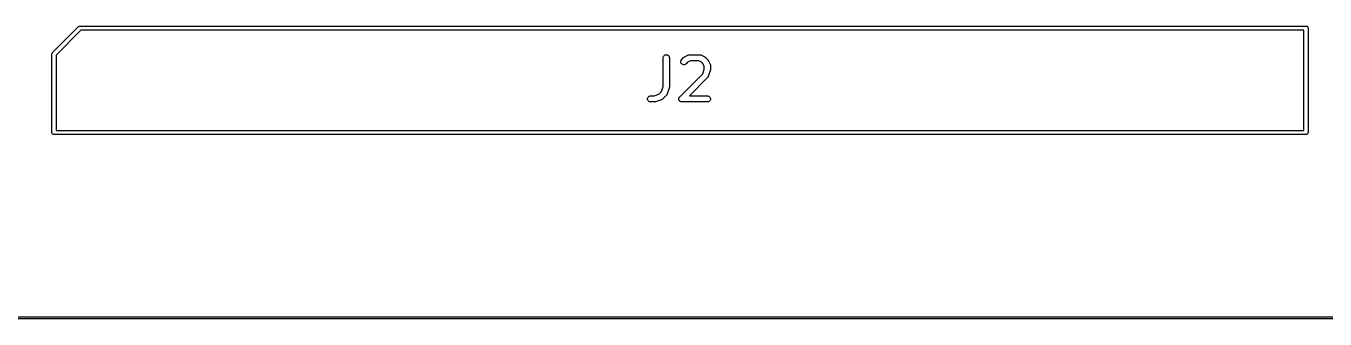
# Model space of a CAD drawing. Extents: x 20 to 116, y -135 to -20.
# Drawn here: x 51.44 to 83.07, y -135.03 to -127.9 of the extents above; entities that cross this region are included whole.
import ezdxf

# ---------------------------------------------------------------- set-up
doc = ezdxf.new("R2010")
doc.units = 0
doc.layers.add('BLACK', color=7, linetype='CONTINUOUS')

msp = doc.modelspace()

# ---------------------------------------------------------------- linework, layer by layer
at = {"layer": 'BLACK', "linetype": 'CONTINUOUS'}
for p, q in [((52.0914, -128.548), (52.7229, -127.916)), ((52.7807, -128), (52.175, -128.606)), ((52.7229, -127.916), (52.7245, -127.914)), ((52.7245, -127.914), (52.727, -127.912)), ((52.727, -127.912), (52.7321, -127.908)), ((52.7321, -127.908), (52.7367, -127.906)), ((52.7367, -127.906), (52.7408, -127.904)), ((52.7408, -127.904), (52.7502, -127.901)), ((52.7502, -127.901), (52.7576, -127.9)), ((52.7576, -127.9), (52.7576, -127.9)), ((52.7576, -127.9), (52.76, -127.9)), ((52.76, -127.9), (52.7624, -127.9)), ((52.7624, -127.9), (82.6026, -127.9)), ((82.555, -128), (52.7807, -128)), ((82.555, -130.44), (82.555, -128)), ((82.6026, -127.9), (82.605, -127.9)), ((82.605, -127.9), (82.6074, -127.9)), ((82.6074, -127.9), (82.6148, -127.901)), ((82.6148, -127.901), (82.6242, -127.904)), ((82.6242, -127.904), (82.6329, -127.908)), ((82.6329, -127.908), (82.6405, -127.914)), ((82.6405, -127.914), (82.6468, -127.922)), ((82.6468, -127.922), (82.6514, -127.931)), ((82.6514, -127.931), (82.6543, -127.94)), ((82.6543, -127.94), (82.6552, -127.95)), ((82.6552, -127.95), (82.655, -127.952)), ((82.655, -127.952), (82.655, -130.488)), ((52.0748, -128.585), (52.0757, -128.575)), ((52.075, -128.587), (52.0748, -128.585)), ((52.075, -130.488), (52.075, -128.587)), ((52.0757, -128.575), (52.0786, -128.566)), ((52.0786, -128.566), (52.0832, -128.557)), ((52.0832, -128.557), (52.0879, -128.551)), ((52.0879, -128.551), (52.0895, -128.549)), ((52.0879, -128.551), (52.0879, -128.551)), ((52.0895, -128.549), (52.0914, -128.548)), ((52.175, -128.606), (52.175, -130.44)), ((66.9567, -128.671), (66.9583, -128.657)), ((66.9567, -128.672), (66.9567, -128.671)), ((66.9567, -129.374), (66.9567, -128.672)), ((66.9583, -128.657), (66.9627, -128.643)), ((66.9627, -128.643), (66.9698, -128.63)), ((66.9698, -128.63), (66.9792, -128.619)), ((66.9792, -128.619), (66.9906, -128.61)), ((66.9906, -128.61), (67.0036, -128.603)), ((67.0036, -128.603), (67.0176, -128.599)), ((67.0176, -128.599), (67.0322, -128.597)), ((67.0322, -128.597), (67.0467, -128.599)), ((67.0467, -128.599), (67.0607, -128.603)), ((67.0607, -128.603), (67.0736, -128.61)), ((67.0736, -128.61), (67.0849, -128.62)), ((67.0849, -128.62), (67.0941, -128.631)), ((67.0941, -128.631), (67.101, -128.644)), ((67.101, -128.644), (67.1052, -128.658)), ((67.1052, -128.658), (67.1067, -128.672)), ((67.1067, -128.672), (67.1067, -129.387)), ((67.4072, -128.715), (67.4548, -128.667)), ((67.4548, -128.667), (67.4556, -128.666)), ((67.4556, -128.666), (67.4589, -128.664)), ((67.4589, -128.664), (67.4619, -128.661)), ((67.4619, -128.661), (67.4646, -128.659)), ((67.4646, -128.659), (67.467, -128.657)), ((67.467, -128.657), (67.4707, -128.655)), ((67.4707, -128.655), (67.4743, -128.653)), ((67.4743, -128.653), (67.5696, -128.605)), ((67.5696, -128.605), (67.5705, -128.605)), ((67.5705, -128.605), (67.5726, -128.604)), ((67.5726, -128.604), (67.5745, -128.603)), ((67.5745, -128.603), (67.5794, -128.602)), ((67.5794, -128.602), (67.5842, -128.6)), ((67.5842, -128.6), (67.5864, -128.599)), ((67.5864, -128.599), (67.5885, -128.599)), ((67.5885, -128.599), (67.5936, -128.598)), ((67.5936, -128.598), (67.5987, -128.598)), ((67.5987, -128.598), (67.6009, -128.598)), ((67.6009, -128.598), (67.6031, -128.597)), ((67.6031, -128.597), (67.8412, -128.597)), ((67.8412, -128.597), (67.8422, -128.597)), ((67.8422, -128.597), (67.8444, -128.598)), ((67.8444, -128.598), (67.8466, -128.598)), ((67.8466, -128.598), (67.8517, -128.598)), ((67.8517, -128.598), (67.8568, -128.599)), ((67.8568, -128.599), (67.8589, -128.6)), ((67.8589, -128.6), (67.8611, -128.6)), ((67.8611, -128.6), (67.8659, -128.602)), ((67.8659, -128.602), (67.8707, -128.603)), ((67.8707, -128.603), (67.8727, -128.605)), ((67.8727, -128.605), (67.8747, -128.605)), ((67.8747, -128.605), (67.97, -128.653)), ((67.97, -128.653), (67.9709, -128.653)), ((67.9709, -128.653), (67.9744, -128.656)), ((67.9744, -128.656), (67.9781, -128.658)), ((67.9781, -128.658), (67.9806, -128.66)), ((67.9806, -128.66), (67.9832, -128.661)), ((67.9832, -128.661), (67.9862, -128.664)), ((67.9862, -128.664), (67.9895, -128.667)), ((67.9895, -128.667), (68.0371, -128.715)), ((67.3852, -128.767), (67.3867, -128.753)), ((67.3866, -128.782), (67.3852, -128.767)), ((67.3908, -128.796), (67.3866, -128.782)), ((67.3867, -128.753), (67.391, -128.739)), ((67.3976, -128.809), (67.3908, -128.796)), ((67.391, -128.739), (67.3979, -128.726)), ((67.4068, -128.82), (67.3976, -128.809)), ((67.3979, -128.726), (67.4072, -128.715)), ((67.4181, -128.83), (67.4068, -128.82)), ((67.4309, -128.837), (67.4181, -128.83)), ((67.4449, -128.841), (67.4309, -128.837)), ((67.4595, -128.843), (67.4449, -128.841)), ((67.474, -128.841), (67.4595, -128.843)), ((67.4881, -128.837), (67.474, -128.841)), ((67.5011, -128.831), (67.4881, -128.837)), ((67.5125, -128.821), (67.5011, -128.831)), ((67.5133, -128.821), (67.5125, -128.821)), ((67.5523, -128.782), (67.5133, -128.821)), ((67.6208, -128.747), (67.5523, -128.782)), ((67.8235, -128.747), (67.6208, -128.747)), ((67.892, -128.782), (67.8235, -128.747)), ((67.9224, -128.812), (67.892, -128.782)), ((67.9185, -129.06), (67.9567, -128.946)), ((67.9567, -128.881), (67.9224, -128.812)), ((67.9567, -128.946), (67.9567, -128.881)), ((68.0371, -128.715), (68.0378, -128.715)), ((68.0378, -128.715), (68.0404, -128.719)), ((68.0404, -128.719), (68.0433, -128.722)), ((68.0433, -128.722), (68.045, -128.724)), ((68.045, -128.724), (68.0469, -128.727)), ((68.0469, -128.727), (68.0489, -128.731)), ((68.0489, -128.731), (68.0511, -128.734)), ((68.0511, -128.734), (68.0987, -128.829)), ((68.1028, -128.982), (68.0552, -129.125)), ((68.0987, -128.829), (68.0992, -128.83)), ((68.0992, -128.83), (68.1, -128.832)), ((68.1, -128.832), (68.101, -128.834)), ((68.101, -128.834), (68.1025, -128.839)), ((68.1025, -128.839), (68.1043, -128.844)), ((68.1038, -128.978), (68.1028, -128.982)), ((68.105, -128.974), (68.1038, -128.978)), ((68.1043, -128.844), (68.1046, -128.846)), ((68.1046, -128.846), (68.1052, -128.848)), ((68.1054, -128.971), (68.105, -128.974)), ((68.1052, -128.848), (68.1057, -128.853)), ((68.1061, -128.968), (68.1054, -128.971)), ((68.1057, -128.853), (68.1065, -128.858)), ((68.1062, -128.963), (68.1061, -128.968)), ((68.1067, -128.959), (68.1062, -128.963)), ((68.1065, -128.858), (68.1065, -128.861)), ((68.1065, -128.861), (68.1067, -128.863)), ((68.1067, -128.863), (68.1067, -128.958)), ((68.1067, -128.958), (68.1067, -128.959)), ((67.3596, -129.619), (67.9185, -129.06)), ((68.0371, -129.154), (67.5937, -129.597)), ((68.0385, -129.152), (68.0371, -129.154)), ((68.0401, -129.151), (68.0385, -129.152)), ((68.0431, -129.147), (68.0401, -129.151)), ((68.0464, -129.143), (68.0431, -129.147)), ((68.0474, -129.141), (68.0464, -129.143)), ((68.0487, -129.139), (68.0474, -129.141)), ((68.0509, -129.134), (68.0487, -129.139)), ((68.0533, -129.13), (68.0509, -129.134)), ((68.0539, -129.128), (68.0533, -129.13)), ((68.0549, -129.126), (68.0539, -129.128)), ((68.0552, -129.125), (68.0549, -129.126)), ((66.5757, -129.672), (66.5772, -129.657)), ((66.5772, -129.657), (66.5816, -129.643)), ((66.5816, -129.643), (66.5885, -129.63)), ((66.5885, -129.63), (66.5979, -129.619)), ((66.5979, -129.619), (66.6092, -129.61)), ((66.6092, -129.61), (66.6221, -129.603)), ((66.6221, -129.603), (66.6361, -129.599)), ((66.6361, -129.599), (66.6507, -129.597)), ((66.6507, -129.597), (66.7338, -129.597)), ((66.7338, -129.597), (66.8483, -129.559)), ((66.8483, -129.559), (66.9185, -129.489)), ((66.9185, -129.489), (66.9567, -129.374)), ((67.0371, -129.583), (66.9418, -129.678)), ((67.0385, -129.581), (67.0371, -129.583)), ((67.0401, -129.579), (67.0385, -129.581)), ((67.0431, -129.575), (67.0401, -129.579)), ((67.0464, -129.571), (67.0431, -129.575)), ((67.0474, -129.569), (67.0464, -129.571)), ((67.0487, -129.568), (67.0474, -129.569)), ((67.0509, -129.563), (67.0487, -129.568)), ((67.0533, -129.558), (67.0509, -129.563)), ((67.0539, -129.556), (67.0533, -129.558)), ((67.0549, -129.554), (67.0539, -129.556)), ((67.0552, -129.553), (67.0549, -129.554)), ((67.1028, -129.41), (67.0552, -129.553)), ((67.1038, -129.406), (67.1028, -129.41)), ((67.105, -129.402), (67.1038, -129.406)), ((67.1054, -129.399), (67.105, -129.402)), ((67.1061, -129.396), (67.1054, -129.399)), ((67.1062, -129.392), (67.1061, -129.396)), ((67.1067, -129.388), (67.1062, -129.392)), ((67.1067, -129.387), (67.1067, -129.388)), ((67.3384, -129.665), (67.3391, -129.658)), ((67.3391, -129.658), (67.3391, -129.657)), ((67.3391, -129.657), (67.3392, -129.657)), ((67.3392, -129.657), (67.3413, -129.65)), ((67.3413, -129.65), (67.3434, -129.644)), ((67.3434, -129.644), (67.3434, -129.643)), ((67.3434, -129.643), (67.3435, -129.643)), ((67.3435, -129.643), (67.3469, -129.637)), ((67.3469, -129.637), (67.3503, -129.631)), ((67.3503, -129.631), (67.3504, -129.631)), ((67.3504, -129.63), (67.355, -129.625)), ((67.3504, -129.631), (67.3504, -129.63)), ((67.355, -129.625), (67.3596, -129.619)), ((67.5937, -129.597), (68.0317, -129.597)), ((68.0317, -129.597), (68.0327, -129.597)), ((68.0327, -129.597), (68.0473, -129.599)), ((68.0473, -129.599), (68.0612, -129.603)), ((68.0612, -129.603), (68.074, -129.61)), ((68.074, -129.61), (68.0853, -129.62)), ((68.0853, -129.62), (68.0944, -129.631)), ((68.0944, -129.631), (68.1012, -129.644)), ((68.1012, -129.644), (68.1053, -129.658)), ((68.1053, -129.658), (68.1067, -129.673)), ((66.577, -129.686), (66.5757, -129.672)), ((66.5812, -129.7), (66.577, -129.686)), ((66.588, -129.713), (66.5812, -129.7)), ((66.5971, -129.725), (66.588, -129.713)), ((66.6083, -129.734), (66.5971, -129.725)), ((66.6212, -129.741), (66.6083, -129.734)), ((66.6351, -129.746), (66.6212, -129.741)), ((66.6497, -129.747), (66.6351, -129.746)), ((66.6507, -129.747), (66.6497, -129.747)), ((66.746, -129.747), (66.6507, -129.747)), ((66.7501, -129.747), (66.746, -129.747)), ((66.7544, -129.747), (66.7501, -129.747)), ((66.7574, -129.746), (66.7544, -129.747)), ((66.7605, -129.746), (66.7574, -129.746)), ((66.7646, -129.745), (66.7605, -129.746)), ((66.7687, -129.744), (66.7646, -129.745)), ((66.7697, -129.744), (66.7687, -129.744)), ((66.9125, -129.696), (66.7697, -129.744)), ((66.9145, -129.695), (66.9125, -129.696)), ((66.9167, -129.694), (66.9145, -129.695)), ((66.9212, -129.692), (66.9167, -129.694)), ((66.9259, -129.69), (66.9212, -129.692)), ((66.9277, -129.689), (66.9259, -129.69)), ((66.9297, -129.688), (66.9277, -129.689)), ((66.9337, -129.684), (66.9297, -129.688)), ((66.9378, -129.682), (66.9337, -129.684)), ((66.9394, -129.68), (66.9378, -129.682)), ((66.9411, -129.679), (66.9394, -129.68)), ((66.9418, -129.678), (66.9411, -129.679)), ((67.3376, -129.672), (67.3384, -129.665)), ((67.3383, -129.679), (67.3376, -129.672)), ((67.3376, -129.672), (67.3376, -129.672)), ((67.3376, -129.672), (67.3376, -129.672)), ((67.3389, -129.686), (67.3383, -129.679)), ((67.339, -129.687), (67.3389, -129.686)), ((67.3411, -129.694), (67.339, -129.687)), ((67.339, -129.687), (67.339, -129.687)), ((67.3431, -129.7), (67.3411, -129.694)), ((67.3431, -129.701), (67.3431, -129.7)), ((67.3432, -129.701), (67.3431, -129.701)), ((67.3466, -129.707), (67.3432, -129.701)), ((67.3499, -129.713), (67.3466, -129.707)), ((67.3499, -129.714), (67.3499, -129.713)), ((67.35, -129.714), (67.3499, -129.714)), ((67.3546, -129.719), (67.35, -129.714)), ((67.359, -129.725), (67.3546, -129.719)), ((67.3591, -129.725), (67.359, -129.725)), ((67.3592, -129.725), (67.3591, -129.725)), ((67.3647, -129.73), (67.3592, -129.725)), ((67.3702, -129.734), (67.3647, -129.73)), ((67.3704, -129.734), (67.3702, -129.734)), ((67.3705, -129.734), (67.3704, -129.734)), ((67.3768, -129.738), (67.3705, -129.734)), ((67.3831, -129.741), (67.3768, -129.738)), ((67.3832, -129.741), (67.3831, -129.741)), ((67.3833, -129.741), (67.3832, -129.741)), ((67.3902, -129.744), (67.3833, -129.741)), ((67.397, -129.746), (67.3902, -129.744)), ((67.3972, -129.746), (67.397, -129.746)), ((67.3973, -129.746), (67.3972, -129.746)), ((67.4044, -129.747), (67.3973, -129.746)), ((67.4116, -129.747), (67.4044, -129.747)), ((67.4118, -129.747), (67.4116, -129.747)), ((67.4126, -129.747), (67.4118, -129.747)), ((67.4118, -129.747), (67.4118, -129.747)), ((67.4118, -129.747), (67.4118, -129.747)), ((68.0317, -129.747), (67.4126, -129.747)), ((68.0462, -129.746), (68.0317, -129.747)), ((68.0602, -129.742), (68.0462, -129.746)), ((68.0732, -129.735), (68.0602, -129.742)), ((68.0845, -129.726), (68.0732, -129.735)), ((68.0938, -129.714), (68.0845, -129.726)), ((68.1008, -129.701), (68.0938, -129.714)), ((68.1051, -129.687), (68.1008, -129.701)), ((68.1067, -129.673), (68.1051, -129.687)), ((52.0748, -130.49), (52.075, -130.488)), ((52.0757, -130.5), (52.0748, -130.49)), ((52.0786, -130.509), (52.0757, -130.5)), ((52.0832, -130.518), (52.0786, -130.509)), ((52.0895, -130.526), (52.0832, -130.518)), ((52.0971, -130.532), (52.0895, -130.526)), ((52.1058, -130.536), (52.0971, -130.532)), ((52.1152, -130.539), (52.1058, -130.536)), ((52.125, -130.54), (52.1152, -130.539)), ((52.1274, -130.54), (52.125, -130.54)), ((82.6026, -130.54), (52.1274, -130.54)), ((52.175, -130.44), (82.555, -130.44)), ((82.605, -130.54), (82.6026, -130.54)), ((82.6148, -130.539), (82.605, -130.54)), ((82.6242, -130.536), (82.6148, -130.539)), ((82.6329, -130.532), (82.6242, -130.536)), ((82.6405, -130.526), (82.6329, -130.532)), ((82.6468, -130.518), (82.6405, -130.526)), ((82.6514, -130.509), (82.6468, -130.518)), ((82.6543, -130.5), (82.6514, -130.509)), ((82.655, -130.492), (82.6543, -130.5)), ((82.655, -130.488), (82.6552, -130.49)), ((82.6552, -130.49), (82.655, -130.492)), ((82.655, -130.492), (82.655, -130.492)), ((115.884, -135.025), (20.0012, -135.025)), ((20.025, -134.975), (115.86, -134.975))]:
    msp.add_line(p, q, dxfattribs=at)

doc.saveas('drawing.dxf')
